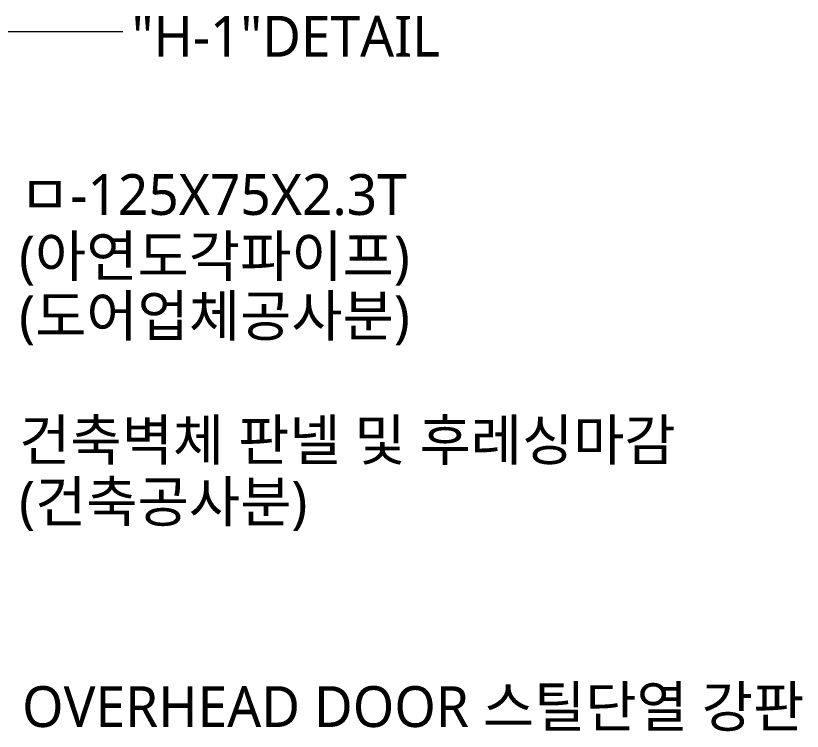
# Model space of a CAD drawing. Header units: millimetres. Extents: x 909 to 159266, y 137 to 21462.
# Drawn here: x 130295 to 132410, y 13770 to 15694 of the extents above; entities that cross this region are included whole.
import ezdxf

# ---------------------------------------------------------------- set-up
doc = ezdxf.new("R2010")
doc.units = ezdxf.units.MM
doc.header["$LTSCALE"] = 50
doc.header["$MEASUREMENT"] = 0
doc.layers.add('건축120130$0$TEX', color=3, linetype='Continuous', lineweight=15)
doc.styles.get("Standard").update_dxf_attribs({"font": 'NanumGothicBold.ttf'})
doc.styles.add('울릉도M', font='NanumGothic.ttf')
doc.dimstyles.new('ISO-25', dxfattribs={"dimtxt": 2.5, "dimasz": 2.5, "dimexe": 1.25, "dimexo": 0.625, "dimtad": 1, "dimtxsty": 'Standard', "dimcen": 2.5, "dimadec": 0, "dimazin": 0, "dimtfac": 1, "dimtmove": 0, "dimatfit": 3, "dimfxl": 1, "dimarcsym": 0})

msp = doc.modelspace()

# ---------------------------------------------------------------- texts
at = {"layer": '건축120130$0$TEX', "style": '울릉도M'}
for s, p in [('"H-1"DETAIL', (130607.2231002022, 15583.63640245488)), ('ㅁ-125X75X2.3T', (130304.4515127135, 15158.1385427096)), ('(아연도각파이프)', (130304.4515127135, 14992.63187848539)), ('(도어업체공사분)', (130304.4515127135, 14832.02002632101)), ('건축벽체 판넬 및 후레싱마감', (130304.4515127135, 14497.93137233304)), ('(건축공사분)', (130304.4515127135, 14332.42470810884)), ('OVERHEAD DOOR 스틸단열 강판', (130312.4272013167, 13780.94968224406))]:
    msp.add_text(s, height=109.8429661837459, dxfattribs=at).set_placement(p)

# ---------------------------------------------------------------- leaders
msp.add_leader([(129694.4494921197, 15327.23480258109), (130204.0518134502, 15651.48289663224), (130583.3831112427, 15651.48289663224)], dimstyle='ISO-25', override={"dimasz": 50, "dimtad": 0, "dimclrd": 1, "dimlwd": 9})

doc.saveas('drawing.dxf')
